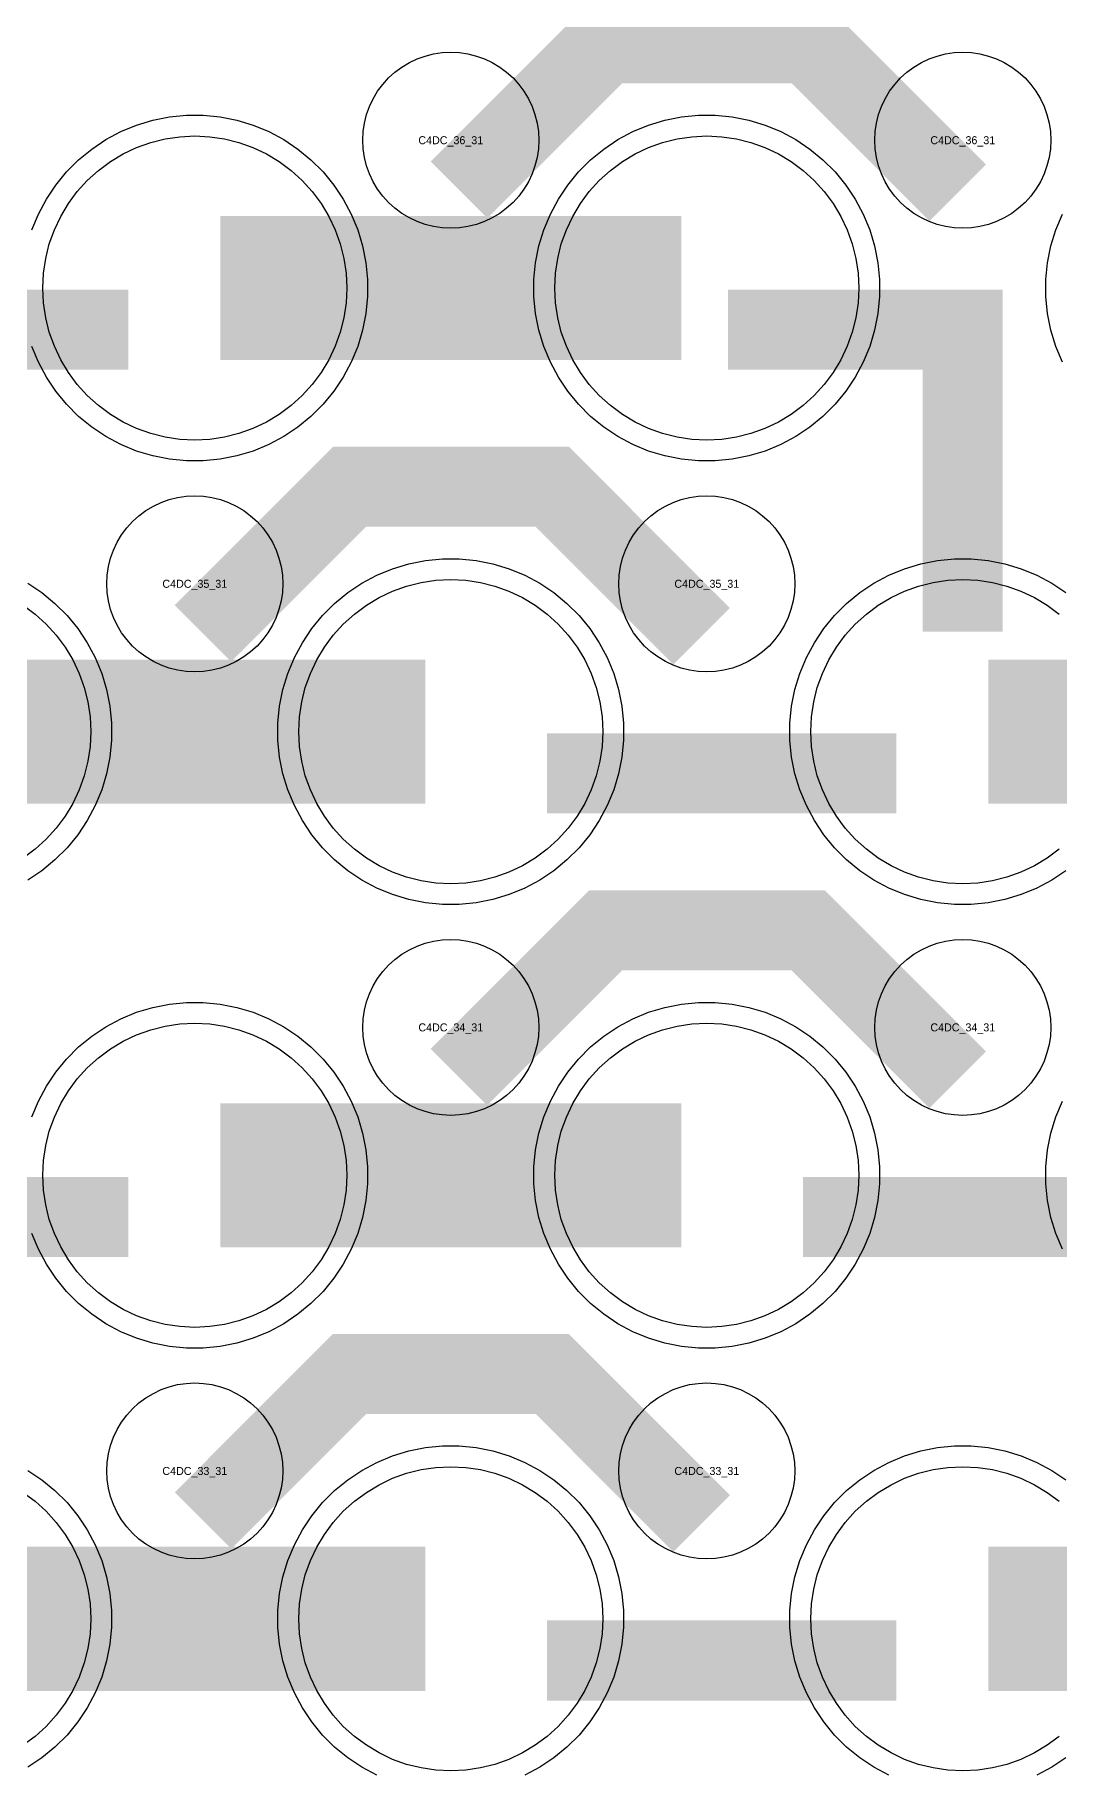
# Model space of a CAD drawing. Extents: x -11880 to 11880, y -14992 to 14992.
# Drawn here: x -2130 to -1810, y -10315 to -9772 of the extents above; entities that cross this region are included whole.
import ezdxf
from ezdxf.enums import TextEntityAlignment as Align

# ---------------------------------------------------------------- set-up
doc = ezdxf.new("R2010")
doc.units = 0
doc.header["$MEASUREMENT"] = 0
for name, color, linetype in [('GDS_775_DT_237', 138, 'CONTINUOUS'), ('RDL1_FS', 34, 'CONTINUOUS'), ('RDL_BS', 160, 'CONTINUOUS')]:
    doc.layers.add(name, color=color, linetype=linetype)

msp = doc.modelspace()

# ---------------------------------------------------------------- linework, layer by layer
at = {"layer": 'RDL1_FS', "color": 240, "true_color": 0xed1f24}
for points in [[(-2080, -9898.769), (-2084.657, -9898.54), (-2089.268, -9897.856), (-2093.791, -9896.724), (-2098.181, -9895.152), (-2102.395, -9893.16), (-2106.395, -9890.762), (-2110.14, -9887.984), (-2113.594, -9884.854), (-2116.724, -9881.4), (-2119.502, -9877.655), (-2121.9, -9873.655), (-2123.892, -9869.441), (-2125.464, -9865.051), (-2126.596, -9860.528), (-2127.28, -9855.917), (-2127.509, -9851.26), (-2127.28, -9846.603), (-2126.596, -9841.992), (-2125.464, -9837.469), (-2123.892, -9833.079), (-2121.9, -9828.865), (-2119.502, -9824.865), (-2116.724, -9821.12), (-2113.594, -9817.666), (-2110.14, -9814.536), (-2106.395, -9811.758), (-2102.395, -9809.36), (-2098.181, -9807.368), (-2093.791, -9805.796), (-2089.268, -9804.664), (-2084.657, -9803.98), (-2080, -9803.751), (-2075.343, -9803.98), (-2070.732, -9804.664), (-2066.209, -9805.796), (-2061.819, -9807.368), (-2057.605, -9809.36), (-2053.605, -9811.758), (-2049.86, -9814.536), (-2046.406, -9817.666), (-2043.276, -9821.12), (-2040.498, -9824.865), (-2038.1, -9828.865), (-2036.108, -9833.079), (-2034.536, -9837.469), (-2033.404, -9841.992), (-2032.72, -9846.603), (-2032.491, -9851.26), (-2032.72, -9855.917), (-2033.404, -9860.528), (-2034.536, -9865.051), (-2036.108, -9869.441), (-2038.1, -9873.655), (-2040.498, -9877.655), (-2043.276, -9881.4), (-2046.406, -9884.854), (-2049.86, -9887.984), (-2053.605, -9890.762), (-2057.605, -9893.16), (-2061.819, -9895.152), (-2066.209, -9896.724), (-2070.732, -9897.856), (-2075.343, -9898.54)], [(-1920, -9898.769), (-1924.657, -9898.54), (-1929.268, -9897.856), (-1933.791, -9896.724), (-1938.181, -9895.152), (-1942.395, -9893.16), (-1946.395, -9890.762), (-1950.14, -9887.984), (-1953.594, -9884.854), (-1956.724, -9881.4), (-1959.502, -9877.655), (-1961.9, -9873.655), (-1963.892, -9869.441), (-1965.464, -9865.051), (-1966.596, -9860.528), (-1967.28, -9855.917), (-1967.509, -9851.26), (-1967.28, -9846.603), (-1966.596, -9841.992), (-1965.464, -9837.469), (-1963.892, -9833.079), (-1961.9, -9828.865), (-1959.502, -9824.865), (-1956.724, -9821.12), (-1953.594, -9817.666), (-1950.14, -9814.536), (-1946.395, -9811.758), (-1942.395, -9809.36), (-1938.181, -9807.368), (-1933.791, -9805.796), (-1929.268, -9804.664), (-1924.657, -9803.98), (-1920, -9803.751), (-1915.343, -9803.98), (-1910.732, -9804.664), (-1906.209, -9805.796), (-1901.819, -9807.368), (-1897.605, -9809.36), (-1893.605, -9811.758), (-1889.86, -9814.536), (-1886.406, -9817.666), (-1883.276, -9821.12), (-1880.498, -9824.865), (-1878.1, -9828.865), (-1876.108, -9833.079), (-1874.536, -9837.469), (-1873.404, -9841.992), (-1872.72, -9846.603), (-1872.491, -9851.26), (-1872.72, -9855.917), (-1873.404, -9860.528), (-1874.536, -9865.051), (-1876.108, -9869.441), (-1878.1, -9873.655), (-1880.498, -9877.655), (-1883.276, -9881.4), (-1886.406, -9884.854), (-1889.86, -9887.984), (-1893.605, -9890.762), (-1897.605, -9893.16), (-1901.819, -9895.152), (-1906.209, -9896.724), (-1910.732, -9897.856), (-1915.343, -9898.54)], [(-2000, -10037.329), (-2004.657, -10037.1), (-2009.268, -10036.416), (-2013.791, -10035.284), (-2018.181, -10033.712), (-2022.395, -10031.72), (-2026.395, -10029.322), (-2030.14, -10026.544), (-2033.594, -10023.414), (-2036.724, -10019.96), (-2039.502, -10016.215), (-2041.9, -10012.215), (-2043.892, -10008.001), (-2045.464, -10003.611), (-2046.596, -9999.088), (-2047.28, -9994.477), (-2047.509, -9989.82), (-2047.28, -9985.163), (-2046.596, -9980.552), (-2045.464, -9976.029), (-2043.892, -9971.639), (-2041.9, -9967.425), (-2039.502, -9963.425), (-2036.724, -9959.68), (-2033.594, -9956.226), (-2030.14, -9953.096), (-2026.395, -9950.318), (-2022.395, -9947.92), (-2018.181, -9945.928), (-2013.791, -9944.356), (-2009.268, -9943.224), (-2004.657, -9942.54), (-2000, -9942.311), (-1995.343, -9942.54), (-1990.732, -9943.224), (-1986.209, -9944.356), (-1981.819, -9945.928), (-1977.605, -9947.92), (-1973.605, -9950.318), (-1969.86, -9953.096), (-1966.406, -9956.226), (-1963.276, -9959.68), (-1960.498, -9963.425), (-1958.1, -9967.425), (-1956.108, -9971.639), (-1954.536, -9976.029), (-1953.404, -9980.552), (-1952.72, -9985.163), (-1952.491, -9989.82), (-1952.72, -9994.477), (-1953.404, -9999.088), (-1954.536, -10003.611), (-1956.108, -10008.001), (-1958.1, -10012.215), (-1960.498, -10016.215), (-1963.276, -10019.96), (-1966.406, -10023.414), (-1969.86, -10026.544), (-1973.605, -10029.322), (-1977.605, -10031.72), (-1981.819, -10033.712), (-1986.209, -10035.284), (-1990.732, -10036.416), (-1995.343, -10037.1)]]:
    msp.add_lwpolyline(points, close=True, dxfattribs=at)
for points in [[(-2071.998, -9851.26, 45, 45, 0), (-1999.998, -9851.26, 45, 45, 0)], [(-1999.998, -9851.26, 45, 45, 0), (-1927.998, -9851.26, 45, 45, 0)], [(-2151.998, -9989.82, 45, 45, 0), (-2079.998, -9989.82, 45, 45, 0)], [(-2079.998, -9989.82, 45, 45, 0), (-2007.998, -9989.82, 45, 45, 0)], [(-1831.998, -9989.82, 45, 45, 0), (-1759.998, -9989.82, 45, 45, 0)]]:
    msp.add_lwpolyline(points, format="xyseb", dxfattribs=at)
for points in [[(-1809.86, -10026.544), (-1813.605, -10029.322), (-1817.605, -10031.72), (-1821.819, -10033.712), (-1826.209, -10035.284), (-1830.732, -10036.416), (-1835.343, -10037.1), (-1840, -10037.329), (-1844.657, -10037.1), (-1849.268, -10036.416), (-1853.791, -10035.284), (-1858.181, -10033.712), (-1862.395, -10031.72), (-1866.395, -10029.322), (-1870.14, -10026.544), (-1873.594, -10023.414), (-1876.724, -10019.96), (-1879.502, -10016.215), (-1881.9, -10012.215), (-1883.892, -10008.001), (-1885.464, -10003.611), (-1886.596, -9999.088), (-1887.28, -9994.477), (-1887.509, -9989.82), (-1887.28, -9985.163), (-1886.596, -9980.552), (-1885.464, -9976.029), (-1883.892, -9971.639), (-1881.9, -9967.425), (-1879.502, -9963.425), (-1876.724, -9959.68), (-1873.594, -9956.226), (-1870.14, -9953.096), (-1866.395, -9950.318), (-1862.395, -9947.92), (-1858.181, -9945.928), (-1853.791, -9944.356), (-1849.268, -9943.224), (-1844.657, -9942.54), (-1840, -9942.311), (-1835.343, -9942.54), (-1830.732, -9943.224), (-1826.209, -9944.356), (-1821.819, -9945.928), (-1817.605, -9947.92), (-1813.605, -9950.318), (-1809.86, -9953.096)], [(-2133.605, -9950.318), (-2129.86, -9953.096), (-2126.406, -9956.226), (-2123.276, -9959.68), (-2120.498, -9963.425), (-2118.1, -9967.425), (-2116.108, -9971.639), (-2114.536, -9976.029), (-2113.404, -9980.552), (-2112.72, -9985.163), (-2112.491, -9989.82), (-2112.72, -9994.477), (-2113.404, -9999.088), (-2114.536, -10003.611), (-2116.108, -10008.001), (-2118.1, -10012.215), (-2120.498, -10016.215), (-2123.276, -10019.96), (-2126.406, -10023.414), (-2129.86, -10026.544), (-2133.605, -10029.322)]]:
    msp.add_lwpolyline(points, dxfattribs=at)
at = {"layer": 'RDL1_FS'}
for points in [[(-2080, -10175.894), (-2084.657, -10175.665), (-2089.268, -10174.981), (-2093.791, -10173.849), (-2098.181, -10172.277), (-2102.395, -10170.285), (-2106.395, -10167.887), (-2110.14, -10165.109), (-2113.594, -10161.979), (-2116.724, -10158.525), (-2119.502, -10154.78), (-2121.9, -10150.78), (-2123.892, -10146.566), (-2125.464, -10142.176), (-2126.596, -10137.653), (-2127.28, -10133.042), (-2127.509, -10128.385), (-2127.28, -10123.728), (-2126.596, -10119.117), (-2125.464, -10114.594), (-2123.892, -10110.204), (-2121.9, -10105.99), (-2119.502, -10101.99), (-2116.724, -10098.245), (-2113.594, -10094.791), (-2110.14, -10091.661), (-2106.395, -10088.883), (-2102.395, -10086.485), (-2098.181, -10084.493), (-2093.791, -10082.921), (-2089.268, -10081.789), (-2084.657, -10081.105), (-2080, -10080.876), (-2075.343, -10081.105), (-2070.732, -10081.789), (-2066.209, -10082.921), (-2061.819, -10084.493), (-2057.605, -10086.485), (-2053.605, -10088.883), (-2049.86, -10091.661), (-2046.406, -10094.791), (-2043.276, -10098.245), (-2040.498, -10101.99), (-2038.1, -10105.99), (-2036.108, -10110.204), (-2034.536, -10114.594), (-2033.404, -10119.117), (-2032.72, -10123.728), (-2032.491, -10128.385), (-2032.72, -10133.042), (-2033.404, -10137.653), (-2034.536, -10142.176), (-2036.108, -10146.566), (-2038.1, -10150.78), (-2040.498, -10154.78), (-2043.276, -10158.525), (-2046.406, -10161.979), (-2049.86, -10165.109), (-2053.605, -10167.887), (-2057.605, -10170.285), (-2061.819, -10172.277), (-2066.209, -10173.849), (-2070.732, -10174.981), (-2075.343, -10175.665)], [(-1920, -10175.894), (-1924.657, -10175.665), (-1929.268, -10174.981), (-1933.791, -10173.849), (-1938.181, -10172.277), (-1942.395, -10170.285), (-1946.395, -10167.887), (-1950.14, -10165.109), (-1953.594, -10161.979), (-1956.724, -10158.525), (-1959.502, -10154.78), (-1961.9, -10150.78), (-1963.892, -10146.566), (-1965.464, -10142.176), (-1966.596, -10137.653), (-1967.28, -10133.042), (-1967.509, -10128.385), (-1967.28, -10123.728), (-1966.596, -10119.117), (-1965.464, -10114.594), (-1963.892, -10110.204), (-1961.9, -10105.99), (-1959.502, -10101.99), (-1956.724, -10098.245), (-1953.594, -10094.791), (-1950.14, -10091.661), (-1946.395, -10088.883), (-1942.395, -10086.485), (-1938.181, -10084.493), (-1933.791, -10082.921), (-1929.268, -10081.789), (-1924.657, -10081.105), (-1920, -10080.876), (-1915.343, -10081.105), (-1910.732, -10081.789), (-1906.209, -10082.921), (-1901.819, -10084.493), (-1897.605, -10086.485), (-1893.605, -10088.883), (-1889.86, -10091.661), (-1886.406, -10094.791), (-1883.276, -10098.245), (-1880.498, -10101.99), (-1878.1, -10105.99), (-1876.108, -10110.204), (-1874.536, -10114.594), (-1873.404, -10119.117), (-1872.72, -10123.728), (-1872.491, -10128.385), (-1872.72, -10133.042), (-1873.404, -10137.653), (-1874.536, -10142.176), (-1876.108, -10146.566), (-1878.1, -10150.78), (-1880.498, -10154.78), (-1883.276, -10158.525), (-1886.406, -10161.979), (-1889.86, -10165.109), (-1893.605, -10167.887), (-1897.605, -10170.285), (-1901.819, -10172.277), (-1906.209, -10173.849), (-1910.732, -10174.981), (-1915.343, -10175.665)], [(-2000, -10314.459), (-2004.657, -10314.23), (-2009.268, -10313.546), (-2013.791, -10312.414), (-2018.181, -10310.842), (-2022.395, -10308.85), (-2026.395, -10306.452), (-2030.14, -10303.674), (-2033.594, -10300.544), (-2036.724, -10297.09), (-2039.502, -10293.345), (-2041.9, -10289.345), (-2043.892, -10285.131), (-2045.464, -10280.741), (-2046.596, -10276.218), (-2047.28, -10271.607), (-2047.509, -10266.95), (-2047.28, -10262.293), (-2046.596, -10257.682), (-2045.464, -10253.159), (-2043.892, -10248.769), (-2041.9, -10244.555), (-2039.502, -10240.555), (-2036.724, -10236.81), (-2033.594, -10233.356), (-2030.14, -10230.226), (-2026.395, -10227.448), (-2022.395, -10225.05), (-2018.181, -10223.058), (-2013.791, -10221.486), (-2009.268, -10220.354), (-2004.657, -10219.67), (-2000, -10219.441), (-1995.343, -10219.67), (-1990.732, -10220.354), (-1986.209, -10221.486), (-1981.819, -10223.058), (-1977.605, -10225.05), (-1973.605, -10227.448), (-1969.86, -10230.226), (-1966.406, -10233.356), (-1963.276, -10236.81), (-1960.498, -10240.555), (-1958.1, -10244.555), (-1956.108, -10248.769), (-1954.536, -10253.159), (-1953.404, -10257.682), (-1952.72, -10262.293), (-1952.491, -10266.95), (-1952.72, -10271.607), (-1953.404, -10276.218), (-1954.536, -10280.741), (-1956.108, -10285.131), (-1958.1, -10289.345), (-1960.498, -10293.345), (-1963.276, -10297.09), (-1966.406, -10300.544), (-1969.86, -10303.674), (-1973.605, -10306.452), (-1977.605, -10308.85), (-1981.819, -10310.842), (-1986.209, -10312.414), (-1990.732, -10313.546), (-1995.343, -10314.23)]]:
    msp.add_lwpolyline(points, close=True, dxfattribs=at)
for points in [[(-2071.998, -10128.385, 45, 45, 0), (-1999.998, -10128.385, 45, 45, 0)], [(-1999.998, -10128.385, 45, 45, 0), (-1927.998, -10128.385, 45, 45, 0)], [(-2151.998, -10266.95, 45, 45, 0), (-2079.998, -10266.95, 45, 45, 0)], [(-2079.998, -10266.95, 45, 45, 0), (-2007.998, -10266.95, 45, 45, 0)], [(-1831.998, -10266.95, 45, 45, 0), (-1759.998, -10266.95, 45, 45, 0)]]:
    msp.add_lwpolyline(points, format="xyseb", dxfattribs=at)
for points in [[(-1809.86, -10303.674), (-1813.605, -10306.452), (-1817.605, -10308.85), (-1821.819, -10310.842), (-1826.209, -10312.414), (-1830.732, -10313.546), (-1835.343, -10314.23), (-1840, -10314.459), (-1844.657, -10314.23), (-1849.268, -10313.546), (-1853.791, -10312.414), (-1858.181, -10310.842), (-1862.395, -10308.85), (-1866.395, -10306.452), (-1870.14, -10303.674), (-1873.594, -10300.544), (-1876.724, -10297.09), (-1879.502, -10293.345), (-1881.9, -10289.345), (-1883.892, -10285.131), (-1885.464, -10280.741), (-1886.596, -10276.218), (-1887.28, -10271.607), (-1887.509, -10266.95), (-1887.28, -10262.293), (-1886.596, -10257.682), (-1885.464, -10253.159), (-1883.892, -10248.769), (-1881.9, -10244.555), (-1879.502, -10240.555), (-1876.724, -10236.81), (-1873.594, -10233.356), (-1870.14, -10230.226), (-1866.395, -10227.448), (-1862.395, -10225.05), (-1858.181, -10223.058), (-1853.791, -10221.486), (-1849.268, -10220.354), (-1844.657, -10219.67), (-1840, -10219.441), (-1835.343, -10219.67), (-1830.732, -10220.354), (-1826.209, -10221.486), (-1821.819, -10223.058), (-1817.605, -10225.05), (-1813.605, -10227.448), (-1809.86, -10230.226)], [(-2133.605, -10227.448), (-2129.86, -10230.226), (-2126.406, -10233.356), (-2123.276, -10236.81), (-2120.498, -10240.555), (-2118.1, -10244.555), (-2116.108, -10248.769), (-2114.536, -10253.159), (-2113.404, -10257.682), (-2112.72, -10262.293), (-2112.491, -10266.95), (-2112.72, -10271.607), (-2113.404, -10276.218), (-2114.536, -10280.741), (-2116.108, -10285.131), (-2118.1, -10289.345), (-2120.498, -10293.345), (-2123.276, -10297.09), (-2126.406, -10300.544), (-2129.86, -10303.674), (-2133.605, -10306.452)]]:
    msp.add_lwpolyline(points, dxfattribs=at)
at = {"layer": 'RDL_BS'}
for points in [[(-1997.438, -9820.574, 25, 25, 0), (-1951.623, -9774.759, 25, 25, 0), (-1918.07, -9774.759, 25, 25, 0)], [(-1841.599, -9821.473, 25, 25, 0), (-1888.313, -9774.759, 25, 25, 0), (-1918.071, -9774.759, 25, 25, 0)], [(-1840, -9882.242, 25, 25, 0), (-1840, -9927.862, 25, 25, 0)], [(-2077.438, -9959.134, 25, 25, 0), (-2031.623, -9913.319, 25, 25, 0), (-1998.07, -9913.319, 25, 25, 0)], [(-1921.599, -9960.033, 25, 25, 0), (-1968.313, -9913.319, 25, 25, 0), (-1998.071, -9913.319, 25, 25, 0)], [(-1997.438, -10097.699, 25, 25, 0), (-1951.623, -10051.884, 25, 25, 0), (-1918.07, -10051.884, 25, 25, 0)], [(-1841.599, -10098.598, 25, 25, 0), (-1888.313, -10051.884, 25, 25, 0), (-1918.071, -10051.884, 25, 25, 0)], [(-2209.984, -10141.398, 25, 25, 0), (-2100.719, -10141.398, 25, 25, 0)], [(-1889.984, -10141.398, 25, 25, 0), (-1780.719, -10141.398, 25, 25, 0)], [(-2077.438, -10236.264, 25, 25, 0), (-2031.623, -10190.449, 25, 25, 0), (-1998.07, -10190.449, 25, 25, 0)], [(-1921.599, -10237.163, 25, 25, 0), (-1968.313, -10190.449, 25, 25, 0), (-1998.071, -10190.449, 25, 25, 0)], [(-1969.984, -10279.963, 25, 25, 0), (-1860.719, -10279.963, 25, 25, 0)]]:
    msp.add_lwpolyline(points, format="xyseb", dxfattribs=at)
for points in [[(-2000, -9832.566), (-2002.693, -9832.434), (-2005.365, -9832.038), (-2007.984, -9831.381), (-2010.519, -9830.474), (-2012.956, -9829.322), (-2015.28, -9827.929), (-2017.443, -9826.326), (-2019.442, -9824.514), (-2021.254, -9822.515), (-2022.857, -9820.352), (-2024.25, -9818.028), (-2025.402, -9815.591), (-2026.309, -9813.056), (-2026.966, -9810.437), (-2027.362, -9807.765), (-2027.494, -9805.072), (-2027.362, -9802.379), (-2026.966, -9799.707), (-2026.309, -9797.088), (-2025.402, -9794.553), (-2024.25, -9792.116), (-2022.857, -9789.792), (-2021.254, -9787.629), (-2019.442, -9785.63), (-2017.443, -9783.818), (-2015.28, -9782.215), (-2012.956, -9780.822), (-2010.519, -9779.67), (-2007.984, -9778.763), (-2005.365, -9778.106), (-2002.693, -9777.71), (-2000, -9777.578), (-1997.307, -9777.71), (-1994.635, -9778.106), (-1992.016, -9778.763), (-1989.481, -9779.67), (-1987.044, -9780.822), (-1984.72, -9782.215), (-1982.557, -9783.818), (-1980.558, -9785.63), (-1978.746, -9787.629), (-1977.143, -9789.792), (-1975.75, -9792.116), (-1974.598, -9794.553), (-1973.691, -9797.088), (-1973.034, -9799.707), (-1972.638, -9802.379), (-1972.506, -9805.072), (-1972.638, -9807.765), (-1973.034, -9810.437), (-1973.691, -9813.056), (-1974.598, -9815.591), (-1975.75, -9818.028), (-1977.143, -9820.352), (-1978.746, -9822.515), (-1980.558, -9824.514), (-1982.557, -9826.326), (-1984.72, -9827.929), (-1987.044, -9829.322), (-1989.481, -9830.474), (-1992.016, -9831.381), (-1994.635, -9832.038), (-1997.307, -9832.434)], [(-1840, -9832.566), (-1842.693, -9832.434), (-1845.365, -9832.038), (-1847.984, -9831.381), (-1850.519, -9830.474), (-1852.956, -9829.322), (-1855.28, -9827.929), (-1857.443, -9826.326), (-1859.442, -9824.514), (-1861.254, -9822.515), (-1862.857, -9820.352), (-1864.25, -9818.028), (-1865.402, -9815.591), (-1866.309, -9813.056), (-1866.966, -9810.437), (-1867.362, -9807.765), (-1867.494, -9805.072), (-1867.362, -9802.379), (-1866.966, -9799.707), (-1866.309, -9797.088), (-1865.402, -9794.553), (-1864.25, -9792.116), (-1862.857, -9789.792), (-1861.254, -9787.629), (-1859.442, -9785.63), (-1857.443, -9783.818), (-1855.28, -9782.215), (-1852.956, -9780.822), (-1850.519, -9779.67), (-1847.984, -9778.763), (-1845.365, -9778.106), (-1842.693, -9777.71), (-1840, -9777.578), (-1837.307, -9777.71), (-1834.635, -9778.106), (-1832.016, -9778.763), (-1829.481, -9779.67), (-1827.044, -9780.822), (-1824.72, -9782.215), (-1822.557, -9783.818), (-1820.558, -9785.63), (-1818.746, -9787.629), (-1817.143, -9789.792), (-1815.75, -9792.116), (-1814.598, -9794.553), (-1813.691, -9797.088), (-1813.034, -9799.707), (-1812.638, -9802.379), (-1812.506, -9805.072), (-1812.638, -9807.765), (-1813.034, -9810.437), (-1813.691, -9813.056), (-1814.598, -9815.591), (-1815.75, -9818.028), (-1817.143, -9820.352), (-1818.746, -9822.515), (-1820.558, -9824.514), (-1822.557, -9826.326), (-1824.72, -9827.929), (-1827.044, -9829.322), (-1829.481, -9830.474), (-1832.016, -9831.381), (-1834.635, -9832.038), (-1837.307, -9832.434)], [(-2080, -9971.126), (-2082.693, -9970.994), (-2085.365, -9970.598), (-2087.984, -9969.941), (-2090.519, -9969.034), (-2092.956, -9967.882), (-2095.28, -9966.489), (-2097.443, -9964.886), (-2099.442, -9963.074), (-2101.254, -9961.075), (-2102.857, -9958.912), (-2104.25, -9956.588), (-2105.402, -9954.151), (-2106.309, -9951.616), (-2106.966, -9948.997), (-2107.362, -9946.325), (-2107.494, -9943.632), (-2107.362, -9940.939), (-2106.966, -9938.267), (-2106.309, -9935.648), (-2105.402, -9933.113), (-2104.25, -9930.676), (-2102.857, -9928.352), (-2101.254, -9926.189), (-2099.442, -9924.19), (-2097.443, -9922.378), (-2095.28, -9920.775), (-2092.956, -9919.382), (-2090.519, -9918.23), (-2087.984, -9917.323), (-2085.365, -9916.666), (-2082.693, -9916.27), (-2080, -9916.138), (-2077.307, -9916.27), (-2074.635, -9916.666), (-2072.016, -9917.323), (-2069.481, -9918.23), (-2067.044, -9919.382), (-2064.72, -9920.775), (-2062.557, -9922.378), (-2060.558, -9924.19), (-2058.746, -9926.189), (-2057.143, -9928.352), (-2055.75, -9930.676), (-2054.598, -9933.113), (-2053.691, -9935.648), (-2053.034, -9938.267), (-2052.638, -9940.939), (-2052.506, -9943.632), (-2052.638, -9946.325), (-2053.034, -9948.997), (-2053.691, -9951.616), (-2054.598, -9954.151), (-2055.75, -9956.588), (-2057.143, -9958.912), (-2058.746, -9961.075), (-2060.558, -9963.074), (-2062.557, -9964.886), (-2064.72, -9966.489), (-2067.044, -9967.882), (-2069.481, -9969.034), (-2072.016, -9969.941), (-2074.635, -9970.598), (-2077.307, -9970.994)], [(-1920, -9971.126), (-1922.693, -9970.994), (-1925.365, -9970.598), (-1927.984, -9969.941), (-1930.519, -9969.034), (-1932.956, -9967.882), (-1935.28, -9966.489), (-1937.443, -9964.886), (-1939.442, -9963.074), (-1941.254, -9961.075), (-1942.857, -9958.912), (-1944.25, -9956.588), (-1945.402, -9954.151), (-1946.309, -9951.616), (-1946.966, -9948.997), (-1947.362, -9946.325), (-1947.494, -9943.632), (-1947.362, -9940.939), (-1946.966, -9938.267), (-1946.309, -9935.648), (-1945.402, -9933.113), (-1944.25, -9930.676), (-1942.857, -9928.352), (-1941.254, -9926.189), (-1939.442, -9924.19), (-1937.443, -9922.378), (-1935.28, -9920.775), (-1932.956, -9919.382), (-1930.519, -9918.23), (-1927.984, -9917.323), (-1925.365, -9916.666), (-1922.693, -9916.27), (-1920, -9916.138), (-1917.307, -9916.27), (-1914.635, -9916.666), (-1912.016, -9917.323), (-1909.481, -9918.23), (-1907.044, -9919.382), (-1904.72, -9920.775), (-1902.557, -9922.378), (-1900.558, -9924.19), (-1898.746, -9926.189), (-1897.143, -9928.352), (-1895.75, -9930.676), (-1894.598, -9933.113), (-1893.691, -9935.648), (-1893.034, -9938.267), (-1892.638, -9940.939), (-1892.506, -9943.632), (-1892.638, -9946.325), (-1893.034, -9948.997), (-1893.691, -9951.616), (-1894.598, -9954.151), (-1895.75, -9956.588), (-1897.143, -9958.912), (-1898.746, -9961.075), (-1900.558, -9963.074), (-1902.557, -9964.886), (-1904.72, -9966.489), (-1907.044, -9967.882), (-1909.481, -9969.034), (-1912.016, -9969.941), (-1914.635, -9970.598), (-1917.307, -9970.994)], [(-2000, -10109.691), (-2002.693, -10109.559), (-2005.365, -10109.163), (-2007.984, -10108.506), (-2010.519, -10107.599), (-2012.956, -10106.447), (-2015.28, -10105.054), (-2017.443, -10103.451), (-2019.442, -10101.639), (-2021.254, -10099.64), (-2022.857, -10097.477), (-2024.25, -10095.153), (-2025.402, -10092.716), (-2026.309, -10090.181), (-2026.966, -10087.562), (-2027.362, -10084.89), (-2027.494, -10082.197), (-2027.362, -10079.504), (-2026.966, -10076.832), (-2026.309, -10074.213), (-2025.402, -10071.678), (-2024.25, -10069.241), (-2022.857, -10066.917), (-2021.254, -10064.754), (-2019.442, -10062.755), (-2017.443, -10060.943), (-2015.28, -10059.34), (-2012.956, -10057.947), (-2010.519, -10056.795), (-2007.984, -10055.888), (-2005.365, -10055.231), (-2002.693, -10054.835), (-2000, -10054.703), (-1997.307, -10054.835), (-1994.635, -10055.231), (-1992.016, -10055.888), (-1989.481, -10056.795), (-1987.044, -10057.947), (-1984.72, -10059.34), (-1982.557, -10060.943), (-1980.558, -10062.755), (-1978.746, -10064.754), (-1977.143, -10066.917), (-1975.75, -10069.241), (-1974.598, -10071.678), (-1973.691, -10074.213), (-1973.034, -10076.832), (-1972.638, -10079.504), (-1972.506, -10082.197), (-1972.638, -10084.89), (-1973.034, -10087.562), (-1973.691, -10090.181), (-1974.598, -10092.716), (-1975.75, -10095.153), (-1977.143, -10097.477), (-1978.746, -10099.64), (-1980.558, -10101.639), (-1982.557, -10103.451), (-1984.72, -10105.054), (-1987.044, -10106.447), (-1989.481, -10107.599), (-1992.016, -10108.506), (-1994.635, -10109.163), (-1997.307, -10109.559)], [(-1840, -10109.691), (-1842.693, -10109.559), (-1845.365, -10109.163), (-1847.984, -10108.506), (-1850.519, -10107.599), (-1852.956, -10106.447), (-1855.28, -10105.054), (-1857.443, -10103.451), (-1859.442, -10101.639), (-1861.254, -10099.64), (-1862.857, -10097.477), (-1864.25, -10095.153), (-1865.402, -10092.716), (-1866.309, -10090.181), (-1866.966, -10087.562), (-1867.362, -10084.89), (-1867.494, -10082.197), (-1867.362, -10079.504), (-1866.966, -10076.832), (-1866.309, -10074.213), (-1865.402, -10071.678), (-1864.25, -10069.241), (-1862.857, -10066.917), (-1861.254, -10064.754), (-1859.442, -10062.755), (-1857.443, -10060.943), (-1855.28, -10059.34), (-1852.956, -10057.947), (-1850.519, -10056.795), (-1847.984, -10055.888), (-1845.365, -10055.231), (-1842.693, -10054.835), (-1840, -10054.703), (-1837.307, -10054.835), (-1834.635, -10055.231), (-1832.016, -10055.888), (-1829.481, -10056.795), (-1827.044, -10057.947), (-1824.72, -10059.34), (-1822.557, -10060.943), (-1820.558, -10062.755), (-1818.746, -10064.754), (-1817.143, -10066.917), (-1815.75, -10069.241), (-1814.598, -10071.678), (-1813.691, -10074.213), (-1813.034, -10076.832), (-1812.638, -10079.504), (-1812.506, -10082.197), (-1812.638, -10084.89), (-1813.034, -10087.562), (-1813.691, -10090.181), (-1814.598, -10092.716), (-1815.75, -10095.153), (-1817.143, -10097.477), (-1818.746, -10099.64), (-1820.558, -10101.639), (-1822.557, -10103.451), (-1824.72, -10105.054), (-1827.044, -10106.447), (-1829.481, -10107.599), (-1832.016, -10108.506), (-1834.635, -10109.163), (-1837.307, -10109.559)], [(-1922.644, -10182.385), (-1927.938, -10181.868), (-1933.165, -10180.822), (-1938.205, -10179.291), (-1943.115, -10177.26), (-1947.777, -10174.768), (-1952.191, -10171.821), (-1956.292, -10168.459), (-1960.074, -10164.677), (-1963.436, -10160.576), (-1966.383, -10156.162), (-1968.875, -10151.5), (-1970.906, -10146.59), (-1972.437, -10141.55), (-1973.483, -10136.323), (-1974, -10131.029), (-1974, -10125.741), (-1973.483, -10120.447), (-1972.437, -10115.22), (-1970.906, -10110.18), (-1968.875, -10105.27), (-1966.383, -10100.608), (-1963.436, -10096.194), (-1960.074, -10092.093), (-1956.292, -10088.311), (-1952.191, -10084.949), (-1947.777, -10082.002), (-1943.115, -10079.51), (-1938.205, -10077.479), (-1933.165, -10075.948), (-1927.938, -10074.902), (-1922.644, -10074.385), (-1917.356, -10074.385), (-1912.062, -10074.902), (-1906.835, -10075.948), (-1901.795, -10077.479), (-1896.885, -10079.51), (-1892.223, -10082.002), (-1887.809, -10084.949), (-1883.708, -10088.311), (-1879.926, -10092.093), (-1876.564, -10096.194), (-1873.617, -10100.608), (-1871.125, -10105.27), (-1869.094, -10110.18), (-1867.563, -10115.22), (-1866.517, -10120.447), (-1866, -10125.741), (-1866, -10131.029), (-1866.517, -10136.323), (-1867.563, -10141.55), (-1869.094, -10146.59), (-1871.125, -10151.5), (-1873.617, -10156.162), (-1876.564, -10160.576), (-1879.926, -10164.677), (-1883.708, -10168.459), (-1887.809, -10171.821), (-1892.223, -10174.768), (-1896.885, -10177.26), (-1901.795, -10179.291), (-1906.835, -10180.822), (-1912.062, -10181.868), (-1917.356, -10182.385)], [(-2080, -10248.256), (-2082.693, -10248.124), (-2085.365, -10247.728), (-2087.984, -10247.071), (-2090.519, -10246.164), (-2092.956, -10245.012), (-2095.28, -10243.619), (-2097.443, -10242.016), (-2099.442, -10240.204), (-2101.254, -10238.205), (-2102.857, -10236.042), (-2104.25, -10233.718), (-2105.402, -10231.281), (-2106.309, -10228.746), (-2106.966, -10226.127), (-2107.362, -10223.455), (-2107.494, -10220.762), (-2107.362, -10218.069), (-2106.966, -10215.397), (-2106.309, -10212.778), (-2105.402, -10210.243), (-2104.25, -10207.806), (-2102.857, -10205.482), (-2101.254, -10203.319), (-2099.442, -10201.32), (-2097.443, -10199.508), (-2095.28, -10197.905), (-2092.956, -10196.512), (-2090.519, -10195.36), (-2087.984, -10194.453), (-2085.365, -10193.796), (-2082.693, -10193.4), (-2080, -10193.268), (-2077.307, -10193.4), (-2074.635, -10193.796), (-2072.016, -10194.453), (-2069.481, -10195.36), (-2067.044, -10196.512), (-2064.72, -10197.905), (-2062.557, -10199.508), (-2060.558, -10201.32), (-2058.746, -10203.319), (-2057.143, -10205.482), (-2055.75, -10207.806), (-2054.598, -10210.243), (-2053.691, -10212.778), (-2053.034, -10215.397), (-2052.638, -10218.069), (-2052.506, -10220.762), (-2052.638, -10223.455), (-2053.034, -10226.127), (-2053.691, -10228.746), (-2054.598, -10231.281), (-2055.75, -10233.718), (-2057.143, -10236.042), (-2058.746, -10238.205), (-2060.558, -10240.204), (-2062.557, -10242.016), (-2064.72, -10243.619), (-2067.044, -10245.012), (-2069.481, -10246.164), (-2072.016, -10247.071), (-2074.635, -10247.728), (-2077.307, -10248.124)], [(-1920, -10248.256), (-1922.693, -10248.124), (-1925.365, -10247.728), (-1927.984, -10247.071), (-1930.519, -10246.164), (-1932.956, -10245.012), (-1935.28, -10243.619), (-1937.443, -10242.016), (-1939.442, -10240.204), (-1941.254, -10238.205), (-1942.857, -10236.042), (-1944.25, -10233.718), (-1945.402, -10231.281), (-1946.309, -10228.746), (-1946.966, -10226.127), (-1947.362, -10223.455), (-1947.494, -10220.762), (-1947.362, -10218.069), (-1946.966, -10215.397), (-1946.309, -10212.778), (-1945.402, -10210.243), (-1944.25, -10207.806), (-1942.857, -10205.482), (-1941.254, -10203.319), (-1939.442, -10201.32), (-1937.443, -10199.508), (-1935.28, -10197.905), (-1932.956, -10196.512), (-1930.519, -10195.36), (-1927.984, -10194.453), (-1925.365, -10193.796), (-1922.693, -10193.4), (-1920, -10193.268), (-1917.307, -10193.4), (-1914.635, -10193.796), (-1912.016, -10194.453), (-1909.481, -10195.36), (-1907.044, -10196.512), (-1904.72, -10197.905), (-1902.557, -10199.508), (-1900.558, -10201.32), (-1898.746, -10203.319), (-1897.143, -10205.482), (-1895.75, -10207.806), (-1894.598, -10210.243), (-1893.691, -10212.778), (-1893.034, -10215.397), (-1892.638, -10218.069), (-1892.506, -10220.762), (-1892.638, -10223.455), (-1893.034, -10226.127), (-1893.691, -10228.746), (-1894.598, -10231.281), (-1895.75, -10233.718), (-1897.143, -10236.042), (-1898.746, -10238.205), (-1900.558, -10240.204), (-1902.557, -10242.016), (-1904.72, -10243.619), (-1907.044, -10245.012), (-1909.481, -10246.164), (-1912.016, -10247.071), (-1914.635, -10247.728), (-1917.307, -10248.124)]]:
    msp.add_lwpolyline(points, close=True, dxfattribs=at)
at = {"layer": 'RDL_BS', "color": 240, "true_color": 0xed1f24}
for points in [[(-2130.906, -9833.055), (-2128.875, -9828.145), (-2126.383, -9823.483), (-2123.436, -9819.069), (-2120.074, -9814.968), (-2116.292, -9811.186), (-2112.191, -9807.824), (-2107.777, -9804.877), (-2103.115, -9802.385), (-2098.205, -9800.354), (-2093.165, -9798.823), (-2087.938, -9797.777), (-2082.644, -9797.26), (-2077.356, -9797.26), (-2072.062, -9797.777), (-2066.835, -9798.823), (-2061.795, -9800.354), (-2056.885, -9802.385), (-2052.223, -9804.877), (-2047.809, -9807.824), (-2043.708, -9811.186), (-2039.926, -9814.968), (-2036.564, -9819.069), (-2033.617, -9823.483), (-2031.125, -9828.145), (-2029.094, -9833.055), (-2027.563, -9838.095), (-2026.517, -9843.322), (-2026, -9848.616), (-2026, -9853.904), (-2026.517, -9859.198), (-2027.563, -9864.425), (-2029.094, -9869.465), (-2031.125, -9874.375), (-2033.617, -9879.037), (-2036.564, -9883.451), (-2039.926, -9887.552), (-2043.708, -9891.334), (-2047.809, -9894.696), (-2052.223, -9897.643), (-2056.885, -9900.135), (-2061.795, -9902.166), (-2066.835, -9903.697), (-2072.062, -9904.743), (-2077.356, -9905.26), (-2082.644, -9905.26), (-2087.938, -9904.743), (-2093.165, -9903.697), (-2098.205, -9902.166), (-2103.115, -9900.135), (-2107.777, -9897.643), (-2112.191, -9894.696), (-2116.292, -9891.334), (-2120.074, -9887.552), (-2123.436, -9883.451), (-2126.383, -9879.037), (-2128.875, -9874.375), (-2130.906, -9869.465)], [(-1807.809, -10033.256), (-1812.223, -10036.203), (-1816.885, -10038.695), (-1821.795, -10040.726), (-1826.835, -10042.257), (-1832.062, -10043.303), (-1837.356, -10043.82), (-1842.644, -10043.82), (-1847.938, -10043.303), (-1853.165, -10042.257), (-1858.205, -10040.726), (-1863.115, -10038.695), (-1867.777, -10036.203), (-1872.191, -10033.256), (-1876.292, -10029.894), (-1880.074, -10026.112), (-1883.436, -10022.011), (-1886.383, -10017.597), (-1888.875, -10012.935), (-1890.906, -10008.025), (-1892.437, -10002.985), (-1893.483, -9997.758), (-1894, -9992.464), (-1894, -9987.176), (-1893.483, -9981.882), (-1892.437, -9976.655), (-1890.906, -9971.615), (-1888.875, -9966.705), (-1886.383, -9962.043), (-1883.436, -9957.629), (-1880.074, -9953.528), (-1876.292, -9949.746), (-1872.191, -9946.384), (-1867.777, -9943.437), (-1863.115, -9940.945), (-1858.205, -9938.914), (-1853.165, -9937.383), (-1847.938, -9936.337), (-1842.644, -9935.82), (-1837.356, -9935.82), (-1832.062, -9936.337), (-1826.835, -9937.383), (-1821.795, -9938.914), (-1816.885, -9940.945), (-1812.223, -9943.437), (-1807.809, -9946.384)], [(-2132.223, -9943.437), (-2127.809, -9946.384), (-2123.708, -9949.746), (-2119.926, -9953.528), (-2116.564, -9957.629), (-2113.617, -9962.043), (-2111.125, -9966.705), (-2109.094, -9971.615), (-2107.563, -9976.655), (-2106.517, -9981.882), (-2106, -9987.176), (-2106, -9992.464), (-2106.517, -9997.758), (-2107.563, -10002.985), (-2109.094, -10008.025), (-2111.125, -10012.935), (-2113.617, -10017.597), (-2116.564, -10022.011), (-2119.926, -10026.112), (-2123.708, -10029.894), (-2127.809, -10033.256), (-2132.223, -10036.203)]]:
    msp.add_lwpolyline(points, dxfattribs=at)
for points in [[(-1922.644, -9905.26), (-1927.938, -9904.743), (-1933.165, -9903.697), (-1938.205, -9902.166), (-1943.115, -9900.135), (-1947.777, -9897.643), (-1952.191, -9894.696), (-1956.292, -9891.334), (-1960.074, -9887.552), (-1963.436, -9883.451), (-1966.383, -9879.037), (-1968.875, -9874.375), (-1970.906, -9869.465), (-1972.437, -9864.425), (-1973.483, -9859.198), (-1974, -9853.904), (-1974, -9848.616), (-1973.483, -9843.322), (-1972.437, -9838.095), (-1970.906, -9833.055), (-1968.875, -9828.145), (-1966.383, -9823.483), (-1963.436, -9819.069), (-1960.074, -9814.968), (-1956.292, -9811.186), (-1952.191, -9807.824), (-1947.777, -9804.877), (-1943.115, -9802.385), (-1938.205, -9800.354), (-1933.165, -9798.823), (-1927.938, -9797.777), (-1922.644, -9797.26), (-1917.356, -9797.26), (-1912.062, -9797.777), (-1906.835, -9798.823), (-1901.795, -9800.354), (-1896.885, -9802.385), (-1892.223, -9804.877), (-1887.809, -9807.824), (-1883.708, -9811.186), (-1879.926, -9814.968), (-1876.564, -9819.069), (-1873.617, -9823.483), (-1871.125, -9828.145), (-1869.094, -9833.055), (-1867.563, -9838.095), (-1866.517, -9843.322), (-1866, -9848.616), (-1866, -9853.904), (-1866.517, -9859.198), (-1867.563, -9864.425), (-1869.094, -9869.465), (-1871.125, -9874.375), (-1873.617, -9879.037), (-1876.564, -9883.451), (-1879.926, -9887.552), (-1883.708, -9891.334), (-1887.809, -9894.696), (-1892.223, -9897.643), (-1896.885, -9900.135), (-1901.795, -9902.166), (-1906.835, -9903.697), (-1912.062, -9904.743), (-1917.356, -9905.26)], [(-2002.644, -10043.82), (-2007.938, -10043.303), (-2013.165, -10042.257), (-2018.205, -10040.726), (-2023.115, -10038.695), (-2027.777, -10036.203), (-2032.191, -10033.256), (-2036.292, -10029.894), (-2040.074, -10026.112), (-2043.436, -10022.011), (-2046.383, -10017.597), (-2048.875, -10012.935), (-2050.906, -10008.025), (-2052.437, -10002.985), (-2053.483, -9997.758), (-2054, -9992.464), (-2054, -9987.176), (-2053.483, -9981.882), (-2052.437, -9976.655), (-2050.906, -9971.615), (-2048.875, -9966.705), (-2046.383, -9962.043), (-2043.436, -9957.629), (-2040.074, -9953.528), (-2036.292, -9949.746), (-2032.191, -9946.384), (-2027.777, -9943.437), (-2023.115, -9940.945), (-2018.205, -9938.914), (-2013.165, -9937.383), (-2007.938, -9936.337), (-2002.644, -9935.82), (-1997.356, -9935.82), (-1992.062, -9936.337), (-1986.835, -9937.383), (-1981.795, -9938.914), (-1976.885, -9940.945), (-1972.223, -9943.437), (-1967.809, -9946.384), (-1963.708, -9949.746), (-1959.926, -9953.528), (-1956.564, -9957.629), (-1953.617, -9962.043), (-1951.125, -9966.705), (-1949.094, -9971.615), (-1947.563, -9976.655), (-1946.517, -9981.882), (-1946, -9987.176), (-1946, -9992.464), (-1946.517, -9997.758), (-1947.563, -10002.985), (-1949.094, -10008.025), (-1951.125, -10012.935), (-1953.617, -10017.597), (-1956.564, -10022.011), (-1959.926, -10026.112), (-1963.708, -10029.894), (-1967.809, -10033.256), (-1972.223, -10036.203), (-1976.885, -10038.695), (-1981.795, -10040.726), (-1986.835, -10042.257), (-1992.062, -10043.303), (-1997.356, -10043.82)]]:
    msp.add_lwpolyline(points, close=True, dxfattribs=at)
at = {"layer": 'RDL_BS'}
for points in [[(-1808.875, -9874.375), (-1810.906, -9869.465), (-1812.437, -9864.425), (-1813.483, -9859.198), (-1814, -9853.904), (-1814, -9848.616), (-1813.483, -9843.322), (-1812.437, -9838.095), (-1810.906, -9833.055), (-1808.875, -9828.145)], [(-2130.906, -10110.18), (-2128.875, -10105.27), (-2126.383, -10100.608), (-2123.436, -10096.194), (-2120.074, -10092.093), (-2116.292, -10088.311), (-2112.191, -10084.949), (-2107.777, -10082.002), (-2103.115, -10079.51), (-2098.205, -10077.479), (-2093.165, -10075.948), (-2087.938, -10074.902), (-2082.644, -10074.385), (-2077.356, -10074.385), (-2072.062, -10074.902), (-2066.835, -10075.948), (-2061.795, -10077.479), (-2056.885, -10079.51), (-2052.223, -10082.002), (-2047.809, -10084.949), (-2043.708, -10088.311), (-2039.926, -10092.093), (-2036.564, -10096.194), (-2033.617, -10100.608), (-2031.125, -10105.27), (-2029.094, -10110.18), (-2027.563, -10115.22), (-2026.517, -10120.447), (-2026, -10125.741), (-2026, -10131.029), (-2026.517, -10136.323), (-2027.563, -10141.55), (-2029.094, -10146.59), (-2031.125, -10151.5), (-2033.617, -10156.162), (-2036.564, -10160.576), (-2039.926, -10164.677), (-2043.708, -10168.459), (-2047.809, -10171.821), (-2052.223, -10174.768), (-2056.885, -10177.26), (-2061.795, -10179.291), (-2066.835, -10180.822), (-2072.062, -10181.868), (-2077.356, -10182.385), (-2082.644, -10182.385), (-2087.938, -10181.868), (-2093.165, -10180.822), (-2098.205, -10179.291), (-2103.115, -10177.26), (-2107.777, -10174.768), (-2112.191, -10171.821), (-2116.292, -10168.459), (-2120.074, -10164.677), (-2123.436, -10160.576), (-2126.383, -10156.162), (-2128.875, -10151.5), (-2130.906, -10146.59)], [(-1808.875, -10151.5), (-1810.906, -10146.59), (-1812.437, -10141.55), (-1813.483, -10136.323), (-1814, -10131.029), (-1814, -10125.741), (-1813.483, -10120.447), (-1812.437, -10115.22), (-1810.906, -10110.18), (-1808.875, -10105.27)], [(-2023.115, -10315.825), (-2027.777, -10313.333), (-2032.191, -10310.386), (-2036.292, -10307.024), (-2040.074, -10303.242), (-2043.436, -10299.141), (-2046.383, -10294.727), (-2048.875, -10290.065), (-2050.906, -10285.155), (-2052.437, -10280.115), (-2053.483, -10274.888), (-2054, -10269.594), (-2054, -10264.306), (-2053.483, -10259.012), (-2052.437, -10253.785), (-2050.906, -10248.745), (-2048.875, -10243.835), (-2046.383, -10239.173), (-2043.436, -10234.759), (-2040.074, -10230.658), (-2036.292, -10226.876), (-2032.191, -10223.514), (-2027.777, -10220.567), (-2023.115, -10218.075), (-2018.205, -10216.044), (-2013.165, -10214.513), (-2007.938, -10213.467), (-2002.644, -10212.95), (-1997.356, -10212.95), (-1992.062, -10213.467), (-1986.835, -10214.513), (-1981.795, -10216.044), (-1976.885, -10218.075), (-1972.223, -10220.567), (-1967.809, -10223.514), (-1963.708, -10226.876), (-1959.926, -10230.658), (-1956.564, -10234.759), (-1953.617, -10239.173), (-1951.125, -10243.835), (-1949.094, -10248.745), (-1947.563, -10253.785), (-1946.517, -10259.012), (-1946, -10264.306), (-1946, -10269.594), (-1946.517, -10274.888), (-1947.563, -10280.115), (-1949.094, -10285.155), (-1951.125, -10290.065), (-1953.617, -10294.727), (-1956.564, -10299.141), (-1959.926, -10303.242), (-1963.708, -10307.024), (-1967.809, -10310.386), (-1972.223, -10313.333), (-1976.885, -10315.825)], [(-1863.115, -10315.825), (-1867.777, -10313.333), (-1872.191, -10310.386), (-1876.292, -10307.024), (-1880.074, -10303.242), (-1883.436, -10299.141), (-1886.383, -10294.727), (-1888.875, -10290.065), (-1890.906, -10285.155), (-1892.437, -10280.115), (-1893.483, -10274.888), (-1894, -10269.594), (-1894, -10264.306), (-1893.483, -10259.012), (-1892.437, -10253.785), (-1890.906, -10248.745), (-1888.875, -10243.835), (-1886.383, -10239.173), (-1883.436, -10234.759), (-1880.074, -10230.658), (-1876.292, -10226.876), (-1872.191, -10223.514), (-1867.777, -10220.567), (-1863.115, -10218.075), (-1858.205, -10216.044), (-1853.165, -10214.513), (-1847.938, -10213.467), (-1842.644, -10212.95), (-1837.356, -10212.95), (-1832.062, -10213.467), (-1826.835, -10214.513), (-1821.795, -10216.044), (-1816.885, -10218.075), (-1812.223, -10220.567), (-1807.809, -10223.514)], [(-2132.223, -10220.567), (-2127.809, -10223.514), (-2123.708, -10226.876), (-2119.926, -10230.658), (-2116.564, -10234.759), (-2113.617, -10239.173), (-2111.125, -10243.835), (-2109.094, -10248.745), (-2107.563, -10253.785), (-2106.517, -10259.012), (-2106, -10264.306), (-2106, -10269.594), (-2106.517, -10274.888), (-2107.563, -10280.115), (-2109.094, -10285.155), (-2111.125, -10290.065), (-2113.617, -10294.727), (-2116.564, -10299.141), (-2119.926, -10303.242), (-2123.708, -10307.024), (-2127.809, -10310.386), (-2132.223, -10313.333)], [(-1807.809, -10310.386), (-1812.223, -10313.333), (-1816.885, -10315.825)]]:
    msp.add_lwpolyline(points, dxfattribs=at)
at = {"layer": 'RDL_BS', "color": 240, "true_color": 0xed1f24}
for points in [[(-1840, -9958.55, 25, 25, 0), (-1840, -9851.773, 25, 25, 0)], [(-2209.984, -9864.273, 25, 25, 0), (-2100.719, -9864.273, 25, 25, 0)], [(-1827.5, -9864.273, 25, 25, 0), (-1913.333, -9864.273, 25, 25, 0)], [(-1867.056, -9864.273, 25, 25, 0), (-1908.26, -9864.273, 25, 25, 0)], [(-1969.984, -10002.833, 25, 25, 0), (-1860.719, -10002.833, 25, 25, 0)]]:
    msp.add_lwpolyline(points, format="xyseb", dxfattribs=at)

# ---------------------------------------------------------------- texts
at = {"layer": 'GDS_775_DT_237'}
for s, p in [('C4DC_36_31', (-2000, -9805.072)), ('C4DC_36_31', (-2000, -9805.072)), ('C4DC_36_31', (-1840, -9805.072)), ('C4DC_36_31', (-1840, -9805.072)), ('C4DC_35_31', (-2080, -9943.632)), ('C4DC_35_31', (-2080, -9943.632)), ('C4DC_35_31', (-1920, -9943.632)), ('C4DC_35_31', (-1920, -9943.632)), ('C4DC_34_31', (-2000, -10082.197)), ('C4DC_34_31', (-2000, -10082.197)), ('C4DC_34_31', (-1840, -10082.197)), ('C4DC_34_31', (-1840, -10082.197)), ('C4DC_33_31', (-2080, -10220.762)), ('C4DC_33_31', (-2080, -10220.762)), ('C4DC_33_31', (-1920, -10220.762)), ('C4DC_33_31', (-1920, -10220.762))]:
    msp.add_text(s, height=2.5, dxfattribs=at).set_placement(p, align=Align.MIDDLE_CENTER)

doc.saveas('drawing.dxf')
